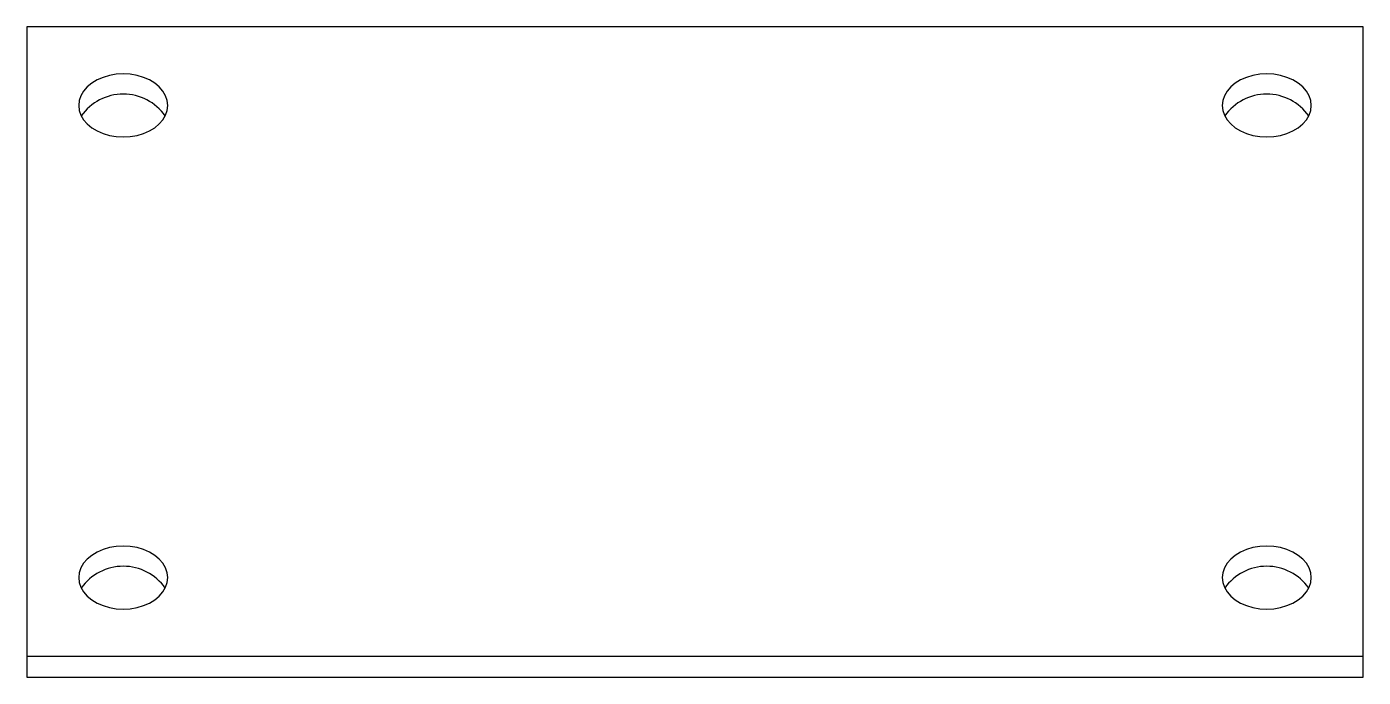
# Model space of a CAD drawing. Header units: millimetres. Extents: x -45 to 45, y -21.2 to 22.6.
import ezdxf

# ---------------------------------------------------------------- set-up
doc = ezdxf.new("R2010")
doc.units = ezdxf.units.MM

msp = doc.modelspace()

# ---------------------------------------------------------------- linework, layer by layer
at = {"color": 7, "linetype": 'Continuous', "lineweight": 25}
for p, q in [((-45, 22.627), (-45, -21.213)), ((45, 22.627), (-45, 22.627)), ((45, -21.213), (45, 22.627)), ((-45, -19.799), (45, -19.799)), ((-45, -21.213), (45, -21.213))]:
    msp.add_line(p, q, dxfattribs=at)
at = {"color": 7, "linetype": 'Continuous', "lineweight": 25, "flags": 128}
for points in [[(-38.5, 15.203), (-38.031, 15.229), (-37.573, 15.307), (-37.138, 15.434), (-36.737, 15.608), (-36.379, 15.824), (-36.073, 16.077), (-35.827, 16.361), (-35.647, 16.669), (-35.537, 16.992), (-35.5, 17.324), (-35.537, 17.656), (-35.647, 17.98), (-35.827, 18.287), (-36.073, 18.571), (-36.379, 18.824), (-36.737, 19.04), (-37.138, 19.214), (-37.573, 19.342), (-38.031, 19.419), (-38.5, 19.445), (-38.969, 19.419), (-39.427, 19.342), (-39.862, 19.214), (-40.263, 19.04), (-40.621, 18.824), (-40.927, 18.571), (-41.173, 18.287), (-41.353, 17.98), (-41.463, 17.656), (-41.5, 17.324), (-41.463, 16.992), (-41.353, 16.669), (-41.173, 16.361), (-40.927, 16.077), (-40.621, 15.824), (-40.263, 15.608), (-39.862, 15.434), (-39.427, 15.307), (-38.969, 15.229), (-38.5, 15.203)], [(38.5, 15.203), (38.969, 15.229), (39.427, 15.307), (39.862, 15.434), (40.263, 15.608), (40.621, 15.824), (40.927, 16.077), (41.173, 16.361), (41.353, 16.669), (41.463, 16.992), (41.5, 17.324), (41.463, 17.656), (41.353, 17.98), (41.173, 18.287), (40.927, 18.571), (40.621, 18.824), (40.263, 19.04), (39.862, 19.214), (39.427, 19.342), (38.969, 19.419), (38.5, 19.445), (38.031, 19.419), (37.573, 19.342), (37.138, 19.214), (36.737, 19.04), (36.379, 18.824), (36.073, 18.571), (35.827, 18.287), (35.647, 17.98), (35.537, 17.656), (35.5, 17.324), (35.537, 16.992), (35.647, 16.669), (35.827, 16.361), (36.073, 16.077), (36.379, 15.824), (36.737, 15.608), (37.138, 15.434), (37.573, 15.307), (38.031, 15.229), (38.5, 15.203)], [(-38.5, -16.617), (-38.031, -16.591), (-37.573, -16.513), (-37.138, -16.386), (-36.737, -16.212), (-36.379, -15.996), (-36.073, -15.743), (-35.827, -15.459), (-35.647, -15.151), (-35.537, -14.828), (-35.5, -14.496), (-35.537, -14.164), (-35.647, -13.84), (-35.827, -13.533), (-36.073, -13.249), (-36.379, -12.996), (-36.737, -12.78), (-37.138, -12.606), (-37.573, -12.478), (-38.031, -12.4), (-38.5, -12.374), (-38.969, -12.4), (-39.427, -12.478), (-39.862, -12.606), (-40.263, -12.78), (-40.621, -12.996), (-40.927, -13.249), (-41.173, -13.533), (-41.353, -13.84), (-41.463, -14.164), (-41.5, -14.496), (-41.463, -14.828), (-41.353, -15.151), (-41.173, -15.459), (-40.927, -15.743), (-40.621, -15.996), (-40.263, -16.212), (-39.862, -16.386), (-39.427, -16.513), (-38.969, -16.591), (-38.5, -16.617)], [(38.5, -16.617), (38.969, -16.591), (39.427, -16.513), (39.862, -16.386), (40.263, -16.212), (40.621, -15.996), (40.927, -15.743), (41.173, -15.459), (41.353, -15.151), (41.463, -14.828), (41.5, -14.496), (41.463, -14.164), (41.353, -13.84), (41.173, -13.533), (40.927, -13.249), (40.621, -12.996), (40.263, -12.78), (39.862, -12.606), (39.427, -12.478), (38.969, -12.4), (38.5, -12.374), (38.031, -12.4), (37.573, -12.478), (37.138, -12.606), (36.737, -12.78), (36.379, -12.996), (36.073, -13.249), (35.827, -13.533), (35.647, -13.84), (35.537, -14.164), (35.5, -14.496), (35.537, -14.828), (35.647, -15.151), (35.827, -15.459), (36.073, -15.743), (36.379, -15.996), (36.737, -16.212), (37.138, -16.386), (37.573, -16.513), (38.031, -16.591), (38.5, -16.617)]]:
    msp.add_lwpolyline(points, dxfattribs=at)
at = {"color": 7, "linetype": 'Continuous', "lineweight": 25}
for centre in [(-38.5, 14.631), (38.5, 14.631), (-38.5, -17.189), (38.5, -17.189)]:
    msp.add_arc(centre, 3.456, 35.07861, 144.92139, dxfattribs=at)

doc.saveas('drawing.dxf')
